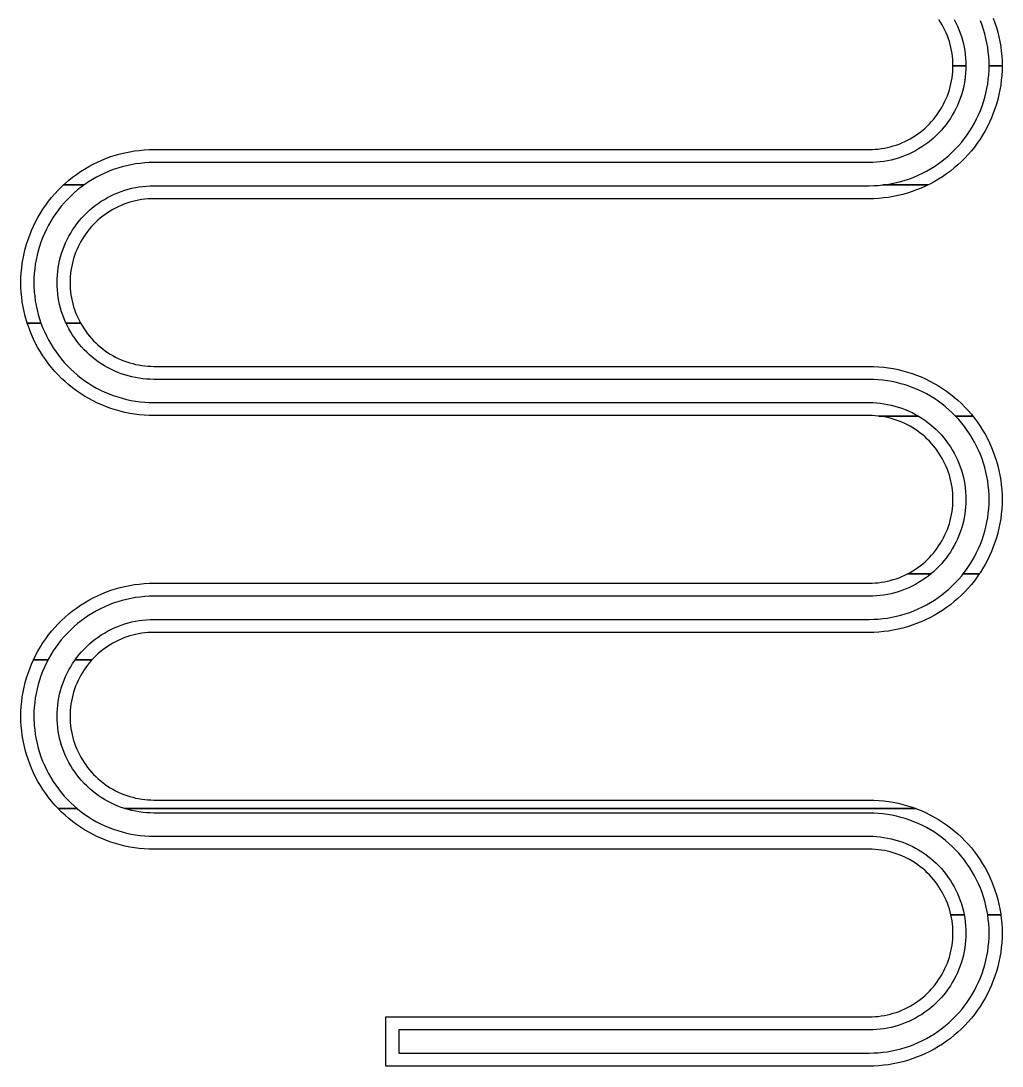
# Model space of a CAD drawing. Extents: x -4550 to 4550, y -4550 to 4550.
# Drawn here: x -1976.3 to -1523.7, y -953 to -471 of the extents above; entities that cross this region are included whole.
import ezdxf

# ---------------------------------------------------------------- set-up
doc = ezdxf.new("R2010")
doc.units = 0
doc.layers.add('L1D0', color=3, linetype='CONTINUOUS')

msp = doc.modelspace()

# ---------------------------------------------------------------- linework, layer by layer
at = {"layer": 'L1D0'}
for points in [[(-1545.774, -470.37), (-1544.986, -471.888), (-1544.257, -473.435), (-1543.587, -475.009), (-1542.978, -476.608), (-1542.431, -478.228), (-1541.946, -479.869), (-1541.524, -481.526), (-1541.167, -483.199), (-1540.873, -484.884), (-1540.645, -486.579), (-1540.481, -488.282), (-1540.383, -489.99), (-1540.35, -491.7), (-1546.35, -491.7), (-1546.376, -490.288), (-1546.453, -488.879), (-1546.582, -487.473), (-1546.762, -486.073), (-1546.993, -484.68), (-1547.275, -483.296), (-1547.607, -481.924), (-1547.989, -480.565), (-1548.42, -479.221), (-1548.9, -477.893), (-1549.429, -476.584), (-1550.004, -475.295), (-1550.627, -474.028), (-1551.295, -472.784), (-1552.009, -471.566), (-1552.766, -470.374)], [(-1527.698, -469.784), (-1526.936, -471.891), (-1526.251, -474.025), (-1525.645, -476.183), (-1525.118, -478.361), (-1524.671, -480.557), (-1524.304, -482.767), (-1524.018, -484.99), (-1523.814, -487.222), (-1523.691, -489.459), (-1523.65, -491.7), (-1529.65, -491.7), (-1529.691, -489.58), (-1529.812, -487.463), (-1530.015, -485.352), (-1530.299, -483.251), (-1530.662, -481.162), (-1531.106, -479.088), (-1531.629, -477.033), (-1532.23, -475), (-1532.908, -472.991), (-1533.663, -471.009)]]:
    msp.add_lwpolyline(points, dxfattribs=at)
for points in [[(-1956.668, -546.685), (-1955.94, -546.008), (-1954.244, -544.543), (-1952.496, -543.142), (-1950.697, -541.805), (-1948.851, -540.534), (-1946.96, -539.332), (-1945.026, -538.2), (-1943.052, -537.139), (-1941.04, -536.151), (-1938.994, -535.237), (-1936.916, -534.398), (-1934.809, -533.636), (-1932.675, -532.951), (-1930.517, -532.345), (-1928.339, -531.818), (-1926.143, -531.371), (-1923.933, -531.004), (-1921.71, -530.718), (-1919.478, -530.514), (-1917.241, -530.391), (-1915, -530.35), (-1585, -530.35), (-1583.588, -530.324), (-1582.179, -530.247), (-1580.773, -530.118), (-1579.373, -529.938), (-1577.98, -529.707), (-1576.596, -529.425), (-1575.224, -529.093), (-1573.865, -528.711), (-1572.521, -528.28), (-1571.193, -527.8), (-1569.884, -527.271), (-1568.595, -526.696), (-1567.328, -526.073), (-1566.084, -525.405), (-1564.866, -524.691), (-1563.674, -523.934), (-1562.511, -523.134), (-1561.378, -522.291), (-1560.277, -521.408), (-1559.208, -520.485), (-1558.174, -519.524), (-1557.176, -518.526), (-1556.215, -517.492), (-1555.292, -516.423), (-1554.409, -515.322), (-1553.566, -514.189), (-1552.766, -513.026), (-1552.009, -511.834), (-1551.295, -510.616), (-1550.627, -509.372), (-1550.004, -508.105), (-1549.429, -506.816), (-1548.9, -505.507), (-1548.42, -504.179), (-1547.989, -502.835), (-1547.607, -501.476), (-1547.275, -500.104), (-1546.993, -498.72), (-1546.762, -497.327), (-1546.582, -495.927), (-1546.453, -494.521), (-1546.376, -493.112), (-1546.35, -491.7), (-1540.35, -491.7), (-1540.383, -493.41), (-1540.481, -495.118), (-1540.645, -496.821), (-1540.873, -498.516), (-1541.167, -500.201), (-1541.524, -501.874), (-1541.946, -503.531), (-1542.431, -505.172), (-1542.978, -506.792), (-1543.587, -508.391), (-1544.257, -509.965), (-1544.986, -511.512), (-1545.774, -513.03), (-1546.62, -514.517), (-1547.522, -515.97), (-1548.479, -517.388), (-1549.49, -518.768), (-1550.553, -520.108), (-1551.666, -521.407), (-1552.829, -522.662), (-1554.038, -523.871), (-1555.293, -525.034), (-1556.592, -526.147), (-1557.932, -527.21), (-1559.312, -528.221), (-1560.73, -529.178), (-1562.183, -530.08), (-1563.67, -530.926), (-1565.188, -531.714), (-1566.735, -532.443), (-1568.309, -533.113), (-1569.908, -533.722), (-1571.528, -534.269), (-1573.169, -534.754), (-1574.826, -535.176), (-1576.499, -535.533), (-1578.184, -535.827), (-1579.879, -536.055), (-1581.582, -536.219), (-1583.29, -536.317), (-1585, -536.35), (-1915, -536.35), (-1917.12, -536.391), (-1919.237, -536.512), (-1921.348, -536.715), (-1923.449, -536.999), (-1925.538, -537.362), (-1927.612, -537.806), (-1929.667, -538.329), (-1931.7, -538.93), (-1933.709, -539.608), (-1935.691, -540.363), (-1937.642, -541.193), (-1939.56, -542.097), (-1941.442, -543.074), (-1943.285, -544.123), (-1945.086, -545.241), (-1946.844, -546.428), (-1947.195, -546.685)], [(-1578.652, -546.685), (-1576.551, -546.401), (-1574.462, -546.038), (-1572.388, -545.594), (-1570.333, -545.071), (-1568.3, -544.47), (-1566.291, -543.792), (-1564.309, -543.037), (-1562.358, -542.207), (-1560.44, -541.303), (-1558.558, -540.326), (-1556.715, -539.277), (-1554.914, -538.159), (-1553.156, -536.972), (-1551.445, -535.719), (-1549.784, -534.402), (-1548.174, -533.022), (-1546.619, -531.581), (-1545.119, -530.081), (-1543.678, -528.526), (-1542.298, -526.916), (-1540.981, -525.255), (-1539.728, -523.544), (-1538.541, -521.786), (-1537.423, -519.985), (-1536.374, -518.142), (-1535.397, -516.26), (-1534.493, -514.342), (-1533.663, -512.391), (-1532.908, -510.409), (-1532.23, -508.4), (-1531.629, -506.367), (-1531.106, -504.312), (-1530.662, -502.238), (-1530.299, -500.149), (-1530.015, -498.048), (-1529.812, -495.937), (-1529.691, -493.82), (-1529.65, -491.7), (-1523.65, -491.7), (-1523.691, -493.941), (-1523.814, -496.178), (-1524.018, -498.41), (-1524.304, -500.633), (-1524.671, -502.843), (-1525.118, -505.039), (-1525.645, -507.217), (-1526.251, -509.375), (-1526.936, -511.509), (-1527.698, -513.616), (-1528.537, -515.694), (-1529.451, -517.74), (-1530.439, -519.752), (-1531.5, -521.726), (-1532.632, -523.66), (-1533.834, -525.551), (-1535.105, -527.397), (-1536.442, -529.196), (-1537.843, -530.944), (-1539.308, -532.64), (-1540.834, -534.281), (-1542.419, -535.866), (-1544.06, -537.392), (-1545.756, -538.857), (-1547.504, -540.258), (-1549.303, -541.595), (-1551.149, -542.866), (-1553.04, -544.068), (-1554.974, -545.2), (-1556.948, -546.261), (-1557.811, -546.685)], [(-1973.417, -610.409), (-1973.749, -609.375), (-1974.355, -607.217), (-1974.882, -605.039), (-1975.329, -602.843), (-1975.696, -600.633), (-1975.982, -598.41), (-1976.186, -596.178), (-1976.309, -593.941), (-1976.35, -591.7), (-1976.309, -589.459), (-1976.186, -587.222), (-1975.982, -584.99), (-1975.696, -582.767), (-1975.329, -580.557), (-1974.882, -578.361), (-1974.355, -576.183), (-1973.749, -574.025), (-1973.064, -571.891), (-1972.302, -569.784), (-1971.463, -567.706), (-1970.549, -565.66), (-1969.561, -563.648), (-1968.5, -561.674), (-1967.368, -559.74), (-1966.166, -557.849), (-1964.895, -556.003), (-1963.558, -554.204), (-1962.157, -552.456), (-1960.692, -550.76), (-1959.166, -549.119), (-1957.581, -547.534), (-1956.668, -546.685), (-1947.195, -546.685), (-1948.555, -547.681), (-1950.216, -548.998), (-1951.826, -550.378), (-1953.381, -551.819), (-1954.881, -553.319), (-1956.322, -554.874), (-1957.702, -556.484), (-1959.019, -558.145), (-1960.272, -559.856), (-1961.459, -561.614), (-1962.577, -563.415), (-1963.626, -565.258), (-1964.603, -567.14), (-1965.507, -569.058), (-1966.337, -571.009), (-1967.092, -572.991), (-1967.77, -575), (-1968.371, -577.033), (-1968.894, -579.088), (-1969.338, -581.162), (-1969.701, -583.251), (-1969.985, -585.352), (-1970.188, -587.463), (-1970.309, -589.58), (-1970.35, -591.7), (-1970.309, -593.82), (-1970.188, -595.937), (-1969.985, -598.048), (-1969.701, -600.149), (-1969.338, -602.238), (-1968.894, -604.312), (-1968.371, -606.367), (-1967.77, -608.4), (-1967.092, -610.409)], [(-1955.534, -610.409), (-1955.743, -609.965), (-1956.413, -608.391), (-1957.022, -606.792), (-1957.569, -605.172), (-1958.054, -603.531), (-1958.476, -601.874), (-1958.833, -600.201), (-1959.127, -598.516), (-1959.355, -596.821), (-1959.519, -595.118), (-1959.617, -593.41), (-1959.65, -591.7), (-1959.617, -589.99), (-1959.519, -588.282), (-1959.355, -586.579), (-1959.127, -584.884), (-1958.833, -583.199), (-1958.476, -581.526), (-1958.054, -579.869), (-1957.569, -578.228), (-1957.022, -576.608), (-1956.413, -575.009), (-1955.743, -573.435), (-1955.014, -571.888), (-1954.226, -570.37), (-1953.38, -568.883), (-1952.478, -567.43), (-1951.521, -566.012), (-1950.51, -564.632), (-1949.447, -563.292), (-1948.334, -561.993), (-1947.171, -560.738), (-1945.962, -559.529), (-1944.707, -558.366), (-1943.408, -557.253), (-1942.068, -556.19), (-1940.688, -555.179), (-1939.27, -554.222), (-1937.817, -553.32), (-1936.33, -552.474), (-1934.812, -551.686), (-1933.265, -550.957), (-1931.691, -550.287), (-1930.092, -549.678), (-1928.472, -549.131), (-1926.831, -548.646), (-1925.174, -548.224), (-1923.501, -547.867), (-1921.816, -547.573), (-1920.121, -547.345), (-1918.418, -547.181), (-1916.71, -547.083), (-1915, -547.05), (-1585, -547.05), (-1582.88, -547.009), (-1580.763, -546.888), (-1578.652, -546.685), (-1557.811, -546.685), (-1558.96, -547.249), (-1561.006, -548.163), (-1563.084, -549.002), (-1565.191, -549.764), (-1567.325, -550.449), (-1569.483, -551.055), (-1571.661, -551.582), (-1573.857, -552.029), (-1576.067, -552.396), (-1578.29, -552.682), (-1580.522, -552.886), (-1582.759, -553.009), (-1585, -553.05), (-1915, -553.05), (-1916.412, -553.076), (-1917.821, -553.153), (-1919.227, -553.282), (-1920.627, -553.462), (-1922.02, -553.693), (-1923.404, -553.975), (-1924.776, -554.307), (-1926.135, -554.689), (-1927.479, -555.12), (-1928.807, -555.6), (-1930.116, -556.129), (-1931.405, -556.704), (-1932.672, -557.327), (-1933.916, -557.995), (-1935.134, -558.709), (-1936.326, -559.466), (-1937.489, -560.266), (-1938.622, -561.109), (-1939.723, -561.992), (-1940.792, -562.915), (-1941.826, -563.876), (-1942.824, -564.874), (-1943.785, -565.908), (-1944.708, -566.977), (-1945.591, -568.078), (-1946.434, -569.211), (-1947.234, -570.374), (-1947.991, -571.566), (-1948.705, -572.784), (-1949.373, -574.028), (-1949.996, -575.295), (-1950.571, -576.584), (-1951.1, -577.893), (-1951.58, -579.221), (-1952.011, -580.565), (-1952.393, -581.924), (-1952.725, -583.296), (-1953.007, -584.68), (-1953.238, -586.073), (-1953.418, -587.473), (-1953.547, -588.879), (-1953.624, -590.288), (-1953.65, -591.7), (-1953.624, -593.112), (-1953.547, -594.521), (-1953.418, -595.927), (-1953.238, -597.327), (-1953.007, -598.72), (-1952.725, -600.104), (-1952.393, -601.476), (-1952.011, -602.835), (-1951.58, -604.179), (-1951.1, -605.507), (-1950.571, -606.816), (-1949.996, -608.105), (-1949.373, -609.372), (-1948.816, -610.409)], [(-1580.477, -653.32), (-1580.773, -653.282), (-1582.179, -653.153), (-1583.588, -653.076), (-1585, -653.05), (-1915, -653.05), (-1917.241, -653.009), (-1919.478, -652.886), (-1921.71, -652.682), (-1923.933, -652.396), (-1926.143, -652.029), (-1928.339, -651.582), (-1930.517, -651.055), (-1932.675, -650.449), (-1934.809, -649.764), (-1936.916, -649.002), (-1938.994, -648.163), (-1941.04, -647.249), (-1943.052, -646.261), (-1945.026, -645.2), (-1946.96, -644.068), (-1948.851, -642.866), (-1950.697, -641.595), (-1952.496, -640.258), (-1954.244, -638.857), (-1955.94, -637.392), (-1957.581, -635.866), (-1959.166, -634.281), (-1960.692, -632.64), (-1962.157, -630.944), (-1963.558, -629.196), (-1964.895, -627.397), (-1966.166, -625.551), (-1967.368, -623.66), (-1968.5, -621.726), (-1969.561, -619.752), (-1970.549, -617.74), (-1971.463, -615.694), (-1972.302, -613.616), (-1973.064, -611.509), (-1973.417, -610.409), (-1967.092, -610.409), (-1966.337, -612.391), (-1965.507, -614.342), (-1964.603, -616.26), (-1963.626, -618.142), (-1962.577, -619.985), (-1961.459, -621.786), (-1960.272, -623.544), (-1959.019, -625.255), (-1957.702, -626.916), (-1956.322, -628.526), (-1954.881, -630.081), (-1953.381, -631.581), (-1951.826, -633.022), (-1950.216, -634.402), (-1948.555, -635.719), (-1946.844, -636.972), (-1945.086, -638.159), (-1943.285, -639.277), (-1941.442, -640.326), (-1939.56, -641.303), (-1937.642, -642.207), (-1935.691, -643.037), (-1933.709, -643.792), (-1931.7, -644.47), (-1929.667, -645.071), (-1927.612, -645.594), (-1925.538, -646.038), (-1923.449, -646.401), (-1921.348, -646.685), (-1919.237, -646.888), (-1917.12, -647.009), (-1915, -647.05), (-1585, -647.05), (-1583.29, -647.083), (-1581.582, -647.181), (-1579.879, -647.345), (-1578.184, -647.573), (-1576.499, -647.867), (-1574.826, -648.224), (-1573.169, -648.646), (-1571.528, -649.131), (-1569.908, -649.678), (-1568.309, -650.287), (-1566.735, -650.957), (-1565.188, -651.686), (-1563.67, -652.474), (-1562.183, -653.32)], [(-1545.118, -653.32), (-1546.619, -651.819), (-1548.174, -650.378), (-1549.784, -648.998), (-1551.445, -647.681), (-1553.156, -646.428), (-1554.914, -645.241), (-1556.715, -644.123), (-1558.558, -643.074), (-1560.44, -642.097), (-1562.358, -641.193), (-1564.309, -640.363), (-1566.291, -639.608), (-1568.3, -638.93), (-1570.333, -638.329), (-1572.388, -637.806), (-1574.462, -637.362), (-1576.551, -636.999), (-1578.652, -636.715), (-1580.763, -636.512), (-1582.88, -636.391), (-1585, -636.35), (-1915, -636.35), (-1916.71, -636.317), (-1918.418, -636.219), (-1920.121, -636.055), (-1921.816, -635.827), (-1923.501, -635.533), (-1925.174, -635.176), (-1926.831, -634.754), (-1928.472, -634.269), (-1930.092, -633.722), (-1931.691, -633.113), (-1933.265, -632.443), (-1934.812, -631.714), (-1936.33, -630.926), (-1937.817, -630.08), (-1939.27, -629.178), (-1940.688, -628.221), (-1942.068, -627.21), (-1943.408, -626.147), (-1944.707, -625.034), (-1945.962, -623.871), (-1947.171, -622.662), (-1948.334, -621.407), (-1949.447, -620.108), (-1950.51, -618.768), (-1951.521, -617.388), (-1952.478, -615.97), (-1953.38, -614.517), (-1954.226, -613.03), (-1955.014, -611.512), (-1955.534, -610.409), (-1948.816, -610.409), (-1948.705, -610.616), (-1947.991, -611.834), (-1947.234, -613.026), (-1946.434, -614.189), (-1945.591, -615.322), (-1944.708, -616.423), (-1943.785, -617.492), (-1942.824, -618.526), (-1941.826, -619.524), (-1940.792, -620.485), (-1939.723, -621.408), (-1938.622, -622.291), (-1937.489, -623.134), (-1936.326, -623.934), (-1935.134, -624.691), (-1933.916, -625.405), (-1932.672, -626.073), (-1931.405, -626.696), (-1930.116, -627.271), (-1928.807, -627.8), (-1927.479, -628.28), (-1926.135, -628.711), (-1924.776, -629.093), (-1923.404, -629.425), (-1922.02, -629.707), (-1920.627, -629.938), (-1919.227, -630.118), (-1917.821, -630.247), (-1916.412, -630.324), (-1915, -630.35), (-1585, -630.35), (-1582.759, -630.391), (-1580.522, -630.514), (-1578.29, -630.718), (-1576.067, -631.004), (-1573.857, -631.371), (-1571.661, -631.818), (-1569.483, -632.345), (-1567.325, -632.951), (-1565.191, -633.636), (-1563.084, -634.398), (-1561.006, -635.237), (-1558.96, -636.151), (-1556.948, -637.139), (-1554.974, -638.2), (-1553.04, -639.332), (-1551.149, -640.534), (-1549.303, -641.805), (-1547.504, -643.142), (-1545.756, -644.543), (-1544.06, -646.008), (-1542.419, -647.534), (-1540.834, -649.119), (-1539.308, -650.76), (-1537.843, -652.456), (-1537.151, -653.32)], [(-1567.328, -726.073), (-1566.084, -725.405), (-1564.866, -724.691), (-1563.674, -723.934), (-1562.511, -723.134), (-1561.378, -722.291), (-1560.277, -721.408), (-1559.208, -720.485), (-1558.174, -719.524), (-1557.176, -718.526), (-1556.215, -717.492), (-1555.292, -716.423), (-1554.409, -715.322), (-1553.566, -714.189), (-1552.766, -713.026), (-1552.009, -711.834), (-1551.295, -710.616), (-1550.627, -709.372), (-1550.004, -708.105), (-1549.429, -706.816), (-1548.9, -705.507), (-1548.42, -704.179), (-1547.989, -702.835), (-1547.607, -701.476), (-1547.275, -700.104), (-1546.993, -698.72), (-1546.762, -697.327), (-1546.582, -695.927), (-1546.453, -694.521), (-1546.376, -693.112), (-1546.35, -691.7), (-1546.376, -690.288), (-1546.453, -688.879), (-1546.582, -687.473), (-1546.762, -686.073), (-1546.993, -684.68), (-1547.275, -683.296), (-1547.607, -681.924), (-1547.989, -680.565), (-1548.42, -679.221), (-1548.9, -677.893), (-1549.429, -676.584), (-1550.004, -675.295), (-1550.627, -674.028), (-1551.295, -672.784), (-1552.009, -671.566), (-1552.766, -670.374), (-1553.566, -669.211), (-1554.409, -668.078), (-1555.292, -666.977), (-1556.215, -665.908), (-1557.176, -664.874), (-1558.174, -663.876), (-1559.208, -662.915), (-1560.277, -661.992), (-1561.378, -661.109), (-1562.511, -660.266), (-1563.674, -659.466), (-1564.866, -658.709), (-1566.084, -657.995), (-1567.328, -657.327), (-1568.595, -656.704), (-1569.884, -656.129), (-1571.193, -655.6), (-1572.521, -655.12), (-1573.865, -654.689), (-1575.224, -654.307), (-1576.596, -653.975), (-1577.98, -653.693), (-1579.373, -653.462), (-1580.477, -653.32), (-1562.183, -653.32), (-1560.73, -654.222), (-1559.312, -655.179), (-1557.932, -656.19), (-1556.592, -657.253), (-1555.293, -658.366), (-1554.038, -659.529), (-1552.829, -660.738), (-1551.666, -661.993), (-1550.553, -663.292), (-1549.49, -664.632), (-1548.479, -666.012), (-1547.522, -667.43), (-1546.62, -668.883), (-1545.774, -670.37), (-1544.986, -671.888), (-1544.257, -673.435), (-1543.587, -675.009), (-1542.978, -676.608), (-1542.431, -678.228), (-1541.946, -679.869), (-1541.524, -681.526), (-1541.167, -683.199), (-1540.873, -684.884), (-1540.645, -686.579), (-1540.481, -688.282), (-1540.383, -689.99), (-1540.35, -691.7), (-1540.377, -693.112), (-1540.383, -693.41), (-1540.481, -695.118), (-1540.645, -696.821), (-1540.873, -698.516), (-1541.167, -700.201), (-1541.524, -701.874), (-1541.946, -703.531), (-1542.431, -705.172), (-1542.978, -706.792), (-1543.587, -708.391), (-1544.257, -709.965), (-1544.986, -711.512), (-1545.774, -713.03), (-1546.62, -714.517), (-1547.522, -715.97), (-1548.479, -717.388), (-1549.49, -718.768), (-1550.553, -720.108), (-1551.666, -721.407), (-1552.829, -722.662), (-1554.038, -723.871), (-1555.293, -725.034), (-1556.506, -726.073)], [(-1541.63, -726.073), (-1540.981, -725.255), (-1539.728, -723.544), (-1538.541, -721.786), (-1537.423, -719.985), (-1536.374, -718.142), (-1535.397, -716.26), (-1534.493, -714.342), (-1533.663, -712.391), (-1532.908, -710.409), (-1532.23, -708.4), (-1531.629, -706.367), (-1531.106, -704.312), (-1530.662, -702.238), (-1530.299, -700.149), (-1530.015, -698.048), (-1529.812, -695.937), (-1529.691, -693.82), (-1529.65, -691.7), (-1529.691, -689.58), (-1529.812, -687.463), (-1530.015, -685.352), (-1530.299, -683.251), (-1530.662, -681.162), (-1531.106, -679.088), (-1531.629, -677.033), (-1532.23, -675), (-1532.908, -672.991), (-1533.663, -671.009), (-1534.493, -669.058), (-1535.397, -667.14), (-1536.374, -665.258), (-1537.423, -663.415), (-1538.541, -661.614), (-1539.728, -659.856), (-1540.981, -658.145), (-1542.298, -656.484), (-1543.678, -654.874), (-1545.118, -653.32), (-1537.151, -653.32), (-1536.442, -654.204), (-1535.105, -656.003), (-1533.834, -657.849), (-1532.632, -659.74), (-1531.5, -661.674), (-1530.439, -663.648), (-1529.451, -665.66), (-1528.537, -667.706), (-1527.698, -669.784), (-1526.936, -671.891), (-1526.251, -674.025), (-1525.645, -676.183), (-1525.118, -678.361), (-1524.671, -680.557), (-1524.304, -682.767), (-1524.018, -684.99), (-1523.814, -687.222), (-1523.691, -689.459), (-1523.65, -691.7), (-1523.691, -693.941), (-1523.814, -696.178), (-1524.018, -698.41), (-1524.304, -700.633), (-1524.671, -702.843), (-1525.118, -705.039), (-1525.645, -707.217), (-1526.251, -709.375), (-1526.936, -711.509), (-1527.698, -713.616), (-1528.537, -715.694), (-1529.451, -717.74), (-1530.439, -719.752), (-1531.5, -721.726), (-1532.632, -723.66), (-1533.834, -725.551), (-1534.193, -726.073)], [(-1970.549, -765.66), (-1969.561, -763.648), (-1968.5, -761.674), (-1967.368, -759.74), (-1966.166, -757.849), (-1964.895, -756.003), (-1963.558, -754.204), (-1962.157, -752.456), (-1960.692, -750.76), (-1959.166, -749.119), (-1957.581, -747.534), (-1955.94, -746.008), (-1954.244, -744.543), (-1952.496, -743.142), (-1950.697, -741.805), (-1948.851, -740.534), (-1946.96, -739.332), (-1945.026, -738.2), (-1943.052, -737.139), (-1941.04, -736.151), (-1938.994, -735.237), (-1936.916, -734.398), (-1934.809, -733.636), (-1932.675, -732.951), (-1930.517, -732.345), (-1928.339, -731.818), (-1926.143, -731.371), (-1923.933, -731.004), (-1921.71, -730.718), (-1919.478, -730.514), (-1917.241, -730.391), (-1915, -730.35), (-1585, -730.35), (-1583.588, -730.324), (-1582.179, -730.247), (-1580.773, -730.118), (-1579.373, -729.938), (-1577.98, -729.707), (-1576.596, -729.425), (-1575.224, -729.093), (-1573.865, -728.711), (-1572.521, -728.28), (-1571.193, -727.8), (-1569.884, -727.271), (-1568.595, -726.696), (-1567.328, -726.073), (-1556.506, -726.073), (-1556.592, -726.147), (-1557.561, -726.916), (-1557.932, -727.21), (-1559.312, -728.221), (-1560.73, -729.178), (-1562.183, -730.08), (-1563.67, -730.926), (-1565.188, -731.714), (-1566.735, -732.443), (-1568.309, -733.113), (-1569.908, -733.722), (-1571.528, -734.269), (-1573.169, -734.754), (-1574.826, -735.176), (-1576.499, -735.533), (-1578.184, -735.827), (-1579.879, -736.055), (-1581.582, -736.219), (-1583.29, -736.317), (-1585, -736.35), (-1915, -736.35), (-1917.12, -736.391), (-1919.237, -736.512), (-1921.348, -736.715), (-1923.449, -736.999), (-1925.538, -737.362), (-1927.612, -737.806), (-1929.667, -738.329), (-1931.7, -738.93), (-1933.709, -739.608), (-1935.691, -740.363), (-1937.642, -741.193), (-1939.56, -742.097), (-1941.442, -743.074), (-1943.285, -744.123), (-1945.086, -745.241), (-1946.844, -746.428), (-1948.555, -747.681), (-1950.216, -748.998), (-1951.826, -750.378), (-1953.381, -751.819), (-1954.881, -753.319), (-1956.322, -754.874), (-1957.702, -756.484), (-1959.019, -758.145), (-1960.272, -759.856), (-1961.459, -761.614), (-1962.577, -763.415), (-1963.626, -765.258), (-1963.835, -765.66)], [(-1951.263, -765.66), (-1950.51, -764.632), (-1949.447, -763.292), (-1948.334, -761.993), (-1947.171, -760.738), (-1945.962, -759.529), (-1944.707, -758.366), (-1943.408, -757.253), (-1942.068, -756.19), (-1940.688, -755.179), (-1939.27, -754.222), (-1937.817, -753.32), (-1936.33, -752.474), (-1934.812, -751.686), (-1933.265, -750.957), (-1931.691, -750.287), (-1930.092, -749.678), (-1928.472, -749.131), (-1926.831, -748.646), (-1925.174, -748.224), (-1923.501, -747.867), (-1921.816, -747.573), (-1920.121, -747.345), (-1918.418, -747.181), (-1916.71, -747.083), (-1915, -747.05), (-1585, -747.05), (-1582.88, -747.009), (-1580.763, -746.888), (-1578.652, -746.685), (-1576.551, -746.401), (-1574.462, -746.038), (-1572.388, -745.594), (-1570.333, -745.071), (-1568.3, -744.47), (-1566.291, -743.792), (-1564.309, -743.037), (-1562.358, -742.207), (-1560.44, -741.303), (-1558.558, -740.326), (-1556.715, -739.277), (-1554.914, -738.159), (-1553.156, -736.972), (-1551.445, -735.719), (-1549.784, -734.402), (-1548.174, -733.022), (-1546.619, -731.581), (-1545.119, -730.081), (-1543.678, -728.526), (-1542.298, -726.916), (-1541.63, -726.073), (-1534.193, -726.073), (-1535.105, -727.397), (-1536.442, -729.196), (-1537.843, -730.944), (-1539.308, -732.64), (-1540.834, -734.281), (-1542.419, -735.866), (-1544.06, -737.392), (-1545.756, -738.857), (-1547.504, -740.258), (-1549.303, -741.595), (-1551.149, -742.866), (-1553.04, -744.068), (-1554.974, -745.2), (-1556.948, -746.261), (-1558.96, -747.249), (-1561.006, -748.163), (-1563.084, -749.002), (-1565.191, -749.764), (-1567.325, -750.449), (-1569.483, -751.055), (-1571.661, -751.582), (-1573.857, -752.029), (-1576.067, -752.396), (-1578.29, -752.682), (-1580.522, -752.886), (-1582.759, -753.009), (-1585, -753.05), (-1915, -753.05), (-1916.412, -753.076), (-1917.821, -753.153), (-1919.227, -753.282), (-1920.627, -753.462), (-1922.02, -753.693), (-1923.404, -753.975), (-1924.776, -754.307), (-1926.135, -754.689), (-1927.479, -755.12), (-1928.807, -755.6), (-1930.116, -756.129), (-1931.405, -756.704), (-1932.672, -757.327), (-1933.916, -757.995), (-1935.134, -758.709), (-1936.326, -759.466), (-1937.489, -760.266), (-1938.622, -761.109), (-1939.723, -761.992), (-1940.792, -762.915), (-1941.826, -763.876), (-1942.824, -764.874), (-1943.555, -765.66)], [(-1959.177, -834.269), (-1960.692, -832.64), (-1962.157, -830.944), (-1963.558, -829.196), (-1964.895, -827.397), (-1966.166, -825.551), (-1967.368, -823.66), (-1968.5, -821.726), (-1969.561, -819.752), (-1970.549, -817.74), (-1971.463, -815.694), (-1972.302, -813.616), (-1973.064, -811.509), (-1973.749, -809.375), (-1974.355, -807.217), (-1974.882, -805.039), (-1975.329, -802.843), (-1975.696, -800.633), (-1975.982, -798.41), (-1976.186, -796.178), (-1976.309, -793.941), (-1976.35, -791.7), (-1976.309, -789.459), (-1976.186, -787.222), (-1975.982, -784.99), (-1975.696, -782.767), (-1975.329, -780.557), (-1974.882, -778.361), (-1974.355, -776.183), (-1973.749, -774.025), (-1973.064, -771.891), (-1972.302, -769.784), (-1971.463, -767.706), (-1970.549, -765.66), (-1963.835, -765.66), (-1964.603, -767.14), (-1965.507, -769.058), (-1966.337, -771.009), (-1967.092, -772.991), (-1967.77, -775), (-1968.371, -777.033), (-1968.894, -779.088), (-1969.338, -781.162), (-1969.701, -783.251), (-1969.985, -785.352), (-1970.188, -787.463), (-1970.309, -789.58), (-1970.35, -791.7), (-1970.309, -793.82), (-1970.302, -793.941), (-1970.188, -795.937), (-1969.985, -798.048), (-1969.701, -800.149), (-1969.338, -802.238), (-1968.894, -804.312), (-1968.371, -806.367), (-1967.77, -808.4), (-1967.092, -810.409), (-1966.337, -812.391), (-1965.507, -814.342), (-1964.603, -816.26), (-1963.626, -818.142), (-1962.577, -819.985), (-1961.459, -821.786), (-1960.272, -823.544), (-1959.019, -825.255), (-1957.702, -826.916), (-1956.322, -828.526), (-1954.881, -830.081), (-1953.381, -831.581), (-1951.826, -833.022), (-1950.371, -834.269)], [(-1928.472, -834.269), (-1930.092, -833.722), (-1931.691, -833.113), (-1933.265, -832.443), (-1934.812, -831.714), (-1936.33, -830.926), (-1937.817, -830.08), (-1939.27, -829.178), (-1940.688, -828.221), (-1942.068, -827.21), (-1943.408, -826.147), (-1944.707, -825.034), (-1945.962, -823.871), (-1947.171, -822.662), (-1948.334, -821.407), (-1949.447, -820.108), (-1950.51, -818.768), (-1951.521, -817.388), (-1952.478, -815.97), (-1953.38, -814.517), (-1954.226, -813.03), (-1955.014, -811.512), (-1955.743, -809.965), (-1956.413, -808.391), (-1957.022, -806.792), (-1957.569, -805.172), (-1958.054, -803.531), (-1958.476, -801.874), (-1958.833, -800.201), (-1959.127, -798.516), (-1959.355, -796.821), (-1959.519, -795.118), (-1959.617, -793.41), (-1959.65, -791.7), (-1959.617, -789.99), (-1959.519, -788.282), (-1959.355, -786.579), (-1959.127, -784.884), (-1958.833, -783.199), (-1958.476, -781.526), (-1958.054, -779.869), (-1957.569, -778.228), (-1957.022, -776.608), (-1956.413, -775.009), (-1955.743, -773.435), (-1955.014, -771.888), (-1954.226, -770.37), (-1953.38, -768.883), (-1952.478, -767.43), (-1951.521, -766.012), (-1951.263, -765.66), (-1943.555, -765.66), (-1943.785, -765.908), (-1944.708, -766.977), (-1945.591, -768.078), (-1946.434, -769.211), (-1947.234, -770.374), (-1947.991, -771.566), (-1948.705, -772.784), (-1949.373, -774.028), (-1949.996, -775.295), (-1950.571, -776.584), (-1951.1, -777.893), (-1951.58, -779.221), (-1952.011, -780.565), (-1952.393, -781.924), (-1952.725, -783.296), (-1953.007, -784.68), (-1953.238, -786.073), (-1953.418, -787.473), (-1953.547, -788.879), (-1953.624, -790.288), (-1953.65, -791.7), (-1953.624, -793.112), (-1953.547, -794.521), (-1953.418, -795.927), (-1953.238, -797.327), (-1953.007, -798.72), (-1952.725, -800.104), (-1952.393, -801.476), (-1952.011, -802.835), (-1951.58, -804.179), (-1951.1, -805.507), (-1950.571, -806.816), (-1949.996, -808.105), (-1949.373, -809.372), (-1948.705, -810.616), (-1947.991, -811.834), (-1947.234, -813.026), (-1946.434, -814.189), (-1945.591, -815.322), (-1944.708, -816.423), (-1943.785, -817.492), (-1942.824, -818.526), (-1941.826, -819.524), (-1940.792, -820.485), (-1939.723, -821.408), (-1938.622, -822.291), (-1937.489, -823.134), (-1936.326, -823.934), (-1935.134, -824.691), (-1933.916, -825.405), (-1932.672, -826.073), (-1931.405, -826.696), (-1930.116, -827.271), (-1928.807, -827.8), (-1927.479, -828.28), (-1926.135, -828.711), (-1924.776, -829.093), (-1923.404, -829.425), (-1922.02, -829.707), (-1920.627, -829.938), (-1919.227, -830.118), (-1917.821, -830.247), (-1916.412, -830.324), (-1915, -830.35), (-1585, -830.35), (-1582.759, -830.391), (-1580.522, -830.514), (-1578.29, -830.718), (-1576.067, -831.004), (-1573.857, -831.371), (-1571.661, -831.818), (-1569.483, -832.345), (-1567.325, -832.951), (-1565.191, -833.636), (-1563.441, -834.269)], [(-1547.286, -883.251), (-1547.607, -881.924), (-1547.989, -880.565), (-1548.42, -879.221), (-1548.9, -877.893), (-1549.429, -876.584), (-1550.004, -875.295), (-1550.627, -874.028), (-1551.295, -872.784), (-1552.009, -871.566), (-1552.766, -870.374), (-1553.566, -869.211), (-1554.409, -868.078), (-1555.292, -866.977), (-1556.215, -865.908), (-1557.176, -864.874), (-1558.174, -863.876), (-1559.208, -862.915), (-1560.277, -861.992), (-1561.378, -861.109), (-1562.511, -860.266), (-1563.674, -859.466), (-1564.866, -858.709), (-1566.084, -857.995), (-1567.328, -857.327), (-1568.595, -856.704), (-1569.884, -856.129), (-1571.193, -855.6), (-1572.521, -855.12), (-1573.865, -854.689), (-1575.224, -854.307), (-1576.596, -853.975), (-1577.98, -853.693), (-1579.373, -853.462), (-1580.773, -853.282), (-1582.179, -853.153), (-1583.588, -853.076), (-1585, -853.05), (-1915, -853.05), (-1917.241, -853.009), (-1919.478, -852.886), (-1921.71, -852.682), (-1923.933, -852.396), (-1926.143, -852.029), (-1928.339, -851.582), (-1930.517, -851.055), (-1932.675, -850.449), (-1934.809, -849.764), (-1936.916, -849.002), (-1938.994, -848.163), (-1941.04, -847.249), (-1943.052, -846.261), (-1945.026, -845.2), (-1946.96, -844.068), (-1948.851, -842.866), (-1950.697, -841.595), (-1952.496, -840.258), (-1954.244, -838.857), (-1955.94, -837.392), (-1957.581, -835.866), (-1959.166, -834.281), (-1959.177, -834.269), (-1950.371, -834.269), (-1950.216, -834.402), (-1948.555, -835.719), (-1947.872, -836.219), (-1946.844, -836.972), (-1945.086, -838.159), (-1943.285, -839.277), (-1941.442, -840.326), (-1939.56, -841.303), (-1937.642, -842.207), (-1935.691, -843.037), (-1933.709, -843.792), (-1931.7, -844.47), (-1929.667, -845.071), (-1927.612, -845.594), (-1925.538, -846.038), (-1923.449, -846.401), (-1921.348, -846.685), (-1919.237, -846.888), (-1917.12, -847.009), (-1915, -847.05), (-1585, -847.05), (-1583.29, -847.083), (-1581.582, -847.181), (-1579.879, -847.345), (-1578.184, -847.573), (-1576.499, -847.867), (-1574.826, -848.224), (-1573.169, -848.646), (-1571.528, -849.131), (-1569.908, -849.678), (-1568.309, -850.287), (-1566.735, -850.957), (-1565.188, -851.686), (-1563.67, -852.474), (-1562.183, -853.32), (-1560.73, -854.222), (-1559.312, -855.179), (-1557.932, -856.19), (-1556.592, -857.253), (-1555.293, -858.366), (-1554.038, -859.529), (-1552.829, -860.738), (-1551.666, -861.993), (-1550.553, -863.292), (-1549.49, -864.632), (-1548.479, -866.012), (-1547.522, -867.43), (-1546.62, -868.883), (-1545.774, -870.37), (-1544.986, -871.888), (-1544.257, -873.435), (-1543.587, -875.009), (-1542.978, -876.608), (-1542.431, -878.228), (-1541.946, -879.869), (-1541.524, -881.526), (-1541.167, -883.199), (-1541.158, -883.251)], [(-1530.299, -883.251), (-1530.662, -881.162), (-1531.106, -879.088), (-1531.629, -877.033), (-1532.23, -875), (-1532.908, -872.991), (-1533.663, -871.009), (-1534.493, -869.058), (-1535.397, -867.14), (-1536.374, -865.258), (-1537.423, -863.415), (-1538.541, -861.614), (-1539.728, -859.856), (-1540.981, -858.145), (-1542.298, -856.484), (-1543.678, -854.874), (-1545.119, -853.319), (-1546.619, -851.819), (-1548.174, -850.378), (-1549.784, -848.998), (-1551.445, -847.681), (-1553.156, -846.428), (-1554.914, -845.241), (-1556.715, -844.123), (-1558.558, -843.074), (-1560.44, -842.097), (-1562.358, -841.193), (-1564.309, -840.363), (-1566.291, -839.608), (-1568.3, -838.93), (-1570.333, -838.329), (-1572.388, -837.806), (-1574.462, -837.362), (-1576.551, -836.999), (-1578.652, -836.715), (-1580.763, -836.512), (-1582.88, -836.391), (-1585, -836.35), (-1915, -836.35), (-1916.71, -836.317), (-1918.418, -836.219), (-1920.121, -836.055), (-1921.816, -835.827), (-1923.501, -835.533), (-1925.174, -835.176), (-1926.831, -834.754), (-1928.472, -834.269), (-1563.441, -834.269), (-1563.084, -834.398), (-1561.006, -835.237), (-1558.96, -836.151), (-1556.948, -837.139), (-1554.974, -838.2), (-1553.04, -839.332), (-1551.149, -840.534), (-1549.303, -841.805), (-1547.504, -843.142), (-1545.756, -844.543), (-1544.06, -846.008), (-1542.419, -847.534), (-1540.834, -849.119), (-1539.308, -850.76), (-1537.843, -852.456), (-1536.442, -854.204), (-1535.105, -856.003), (-1533.834, -857.849), (-1532.632, -859.74), (-1531.5, -861.674), (-1530.439, -863.648), (-1529.451, -865.66), (-1528.537, -867.706), (-1527.698, -869.784), (-1526.936, -871.891), (-1526.251, -874.025), (-1525.645, -876.183), (-1525.118, -878.361), (-1524.671, -880.557), (-1524.304, -882.767), (-1524.242, -883.251)], [(-1808, -953.05), (-1808, -930.35), (-1585, -930.35), (-1583.588, -930.324), (-1582.179, -930.247), (-1580.773, -930.118), (-1579.373, -929.938), (-1577.98, -929.707), (-1576.596, -929.425), (-1575.224, -929.093), (-1573.865, -928.711), (-1572.521, -928.28), (-1571.193, -927.8), (-1569.884, -927.271), (-1568.595, -926.696), (-1567.328, -926.073), (-1566.084, -925.405), (-1564.866, -924.691), (-1563.674, -923.934), (-1562.511, -923.134), (-1561.378, -922.291), (-1560.277, -921.408), (-1559.208, -920.485), (-1558.174, -919.524), (-1557.176, -918.526), (-1556.215, -917.492), (-1555.292, -916.423), (-1554.409, -915.322), (-1553.566, -914.189), (-1552.766, -913.026), (-1552.009, -911.834), (-1551.295, -910.616), (-1550.627, -909.372), (-1550.004, -908.105), (-1549.429, -906.816), (-1548.9, -905.507), (-1548.42, -904.179), (-1547.989, -902.835), (-1547.607, -901.476), (-1547.275, -900.104), (-1546.993, -898.72), (-1546.762, -897.327), (-1546.582, -895.927), (-1546.453, -894.521), (-1546.376, -893.112), (-1546.35, -891.7), (-1546.376, -890.288), (-1546.453, -888.879), (-1546.582, -887.473), (-1546.762, -886.073), (-1546.993, -884.68), (-1547.275, -883.296), (-1547.286, -883.251), (-1541.158, -883.251), (-1540.873, -884.884), (-1540.645, -886.579), (-1540.481, -888.282), (-1540.383, -889.99), (-1540.35, -891.7), (-1540.383, -893.41), (-1540.481, -895.118), (-1540.645, -896.821), (-1540.873, -898.516), (-1541.167, -900.201), (-1541.524, -901.874), (-1541.946, -903.531), (-1542.431, -905.172), (-1542.978, -906.792), (-1543.587, -908.391), (-1544.257, -909.965), (-1544.986, -911.512), (-1545.774, -913.03), (-1546.62, -914.517), (-1547.522, -915.97), (-1548.479, -917.388), (-1549.49, -918.768), (-1550.553, -920.108), (-1551.666, -921.407), (-1552.829, -922.662), (-1554.038, -923.871), (-1555.293, -925.034), (-1556.592, -926.147), (-1557.932, -927.21), (-1559.312, -928.221), (-1560.73, -929.178), (-1562.183, -930.08), (-1563.67, -930.926), (-1565.188, -931.714), (-1566.735, -932.443), (-1568.309, -933.113), (-1569.908, -933.722), (-1571.528, -934.269), (-1573.169, -934.754), (-1574.826, -935.176), (-1576.499, -935.533), (-1578.184, -935.827), (-1579.879, -936.055), (-1581.582, -936.219), (-1583.29, -936.317), (-1585, -936.35), (-1802, -936.35), (-1802, -947.05), (-1585, -947.05), (-1582.88, -947.009), (-1580.763, -946.888), (-1578.652, -946.685), (-1576.551, -946.401), (-1574.462, -946.038), (-1572.388, -945.594), (-1570.333, -945.071), (-1568.3, -944.47), (-1566.291, -943.792), (-1564.309, -943.037), (-1562.358, -942.207), (-1560.44, -941.303), (-1558.558, -940.326), (-1556.715, -939.277), (-1554.914, -938.159), (-1553.156, -936.972), (-1551.445, -935.719), (-1549.784, -934.402), (-1548.174, -933.022), (-1546.619, -931.581), (-1545.119, -930.081), (-1543.678, -928.526), (-1542.298, -926.916), (-1540.981, -925.255), (-1539.728, -923.544), (-1538.541, -921.786), (-1537.423, -919.985), (-1536.374, -918.142), (-1535.397, -916.26), (-1534.493, -914.342), (-1533.663, -912.391), (-1532.908, -910.409), (-1532.23, -908.4), (-1531.629, -906.367), (-1531.106, -904.312), (-1530.662, -902.238), (-1530.299, -900.149), (-1530.015, -898.048), (-1529.812, -895.937), (-1529.691, -893.82), (-1529.65, -891.7), (-1529.691, -889.58), (-1529.812, -887.463), (-1530.015, -885.352), (-1530.299, -883.251), (-1524.242, -883.251), (-1524.018, -884.99), (-1523.814, -887.222), (-1523.691, -889.459), (-1523.65, -891.7), (-1523.691, -893.941), (-1523.814, -896.178), (-1524.018, -898.41), (-1524.304, -900.633), (-1524.671, -902.843), (-1525.118, -905.039), (-1525.645, -907.217), (-1526.251, -909.375), (-1526.936, -911.509), (-1527.698, -913.616), (-1528.537, -915.694), (-1529.451, -917.74), (-1530.439, -919.752), (-1531.5, -921.726), (-1532.632, -923.66), (-1533.834, -925.551), (-1535.105, -927.397), (-1536.442, -929.196), (-1537.843, -930.944), (-1539.308, -932.64), (-1540.834, -934.281), (-1542.419, -935.866), (-1544.06, -937.392), (-1545.756, -938.857), (-1547.504, -940.258), (-1549.303, -941.595), (-1551.149, -942.866), (-1553.04, -944.068), (-1554.974, -945.2), (-1556.948, -946.261), (-1558.96, -947.249), (-1561.006, -948.163), (-1563.084, -949.002), (-1565.191, -949.764), (-1567.325, -950.449), (-1569.483, -951.055), (-1571.661, -951.582), (-1573.857, -952.029), (-1576.067, -952.396), (-1578.29, -952.682), (-1580.522, -952.886), (-1582.759, -953.009), (-1585, -953.05)]]:
    msp.add_lwpolyline(points, close=True, dxfattribs=at)

doc.saveas('drawing.dxf')
